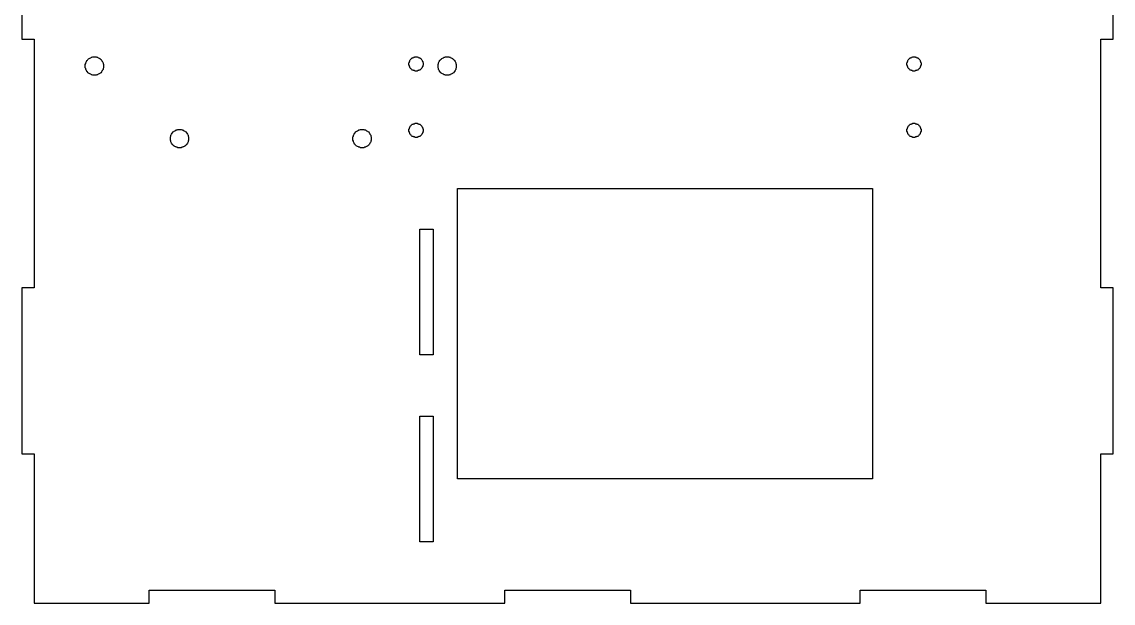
# Model space of a CAD drawing. Header units: millimetres. Extents: x 6 to 592, y 6 to 390.
# Drawn here: x 6 to 269, y 6 to 146.2 of the extents above; entities that cross this region are included whole.
import ezdxf

# ---------------------------------------------------------------- set-up
doc = ezdxf.new("R2010")
doc.units = ezdxf.units.MM
doc.layers.add('CUT', color=1, linetype='Continuous')
doc.layers.add('CUT_INNER', color=1, linetype='Continuous')

msp = doc.modelspace()

# ---------------------------------------------------------------- linework, layer by layer
at = {"layer": 'CUT'}
msp.add_lwpolyline([(6, 182), (6, 142), (9, 142), (9, 82), (6, 82), (6, 42), (9, 42), (9, 6), (36.7, 6), (36.7, 9.1), (67, 9.1), (67, 6), (122.4, 6), (122.4, 9.1), (152.7, 9.1), (152.7, 6), (208, 6), (208, 9.1), (238.3, 9.1), (238.3, 6), (266, 6), (266, 42), (266, 42), (269, 42), (269, 82), (266, 82), (266, 142), (269, 142), (269, 182)], dxfattribs=at)
at = {"layer": 'CUT_INNER'}
for points in [[(23.3, 133.3), (23.1, 133.3), (22.9, 133.4), (22.7, 133.4), (22.6, 133.5), (22.4, 133.6), (22.2, 133.7), (22.1, 133.8), (21.9, 133.9), (21.8, 134.1), (21.7, 134.2), (21.6, 134.4), (21.5, 134.6), (21.4, 134.7), (21.4, 134.9), (21.3, 135.1), (21.3, 135.3), (21.3, 135.5), (21.3, 135.7), (21.3, 135.9), (21.4, 136.1), (21.4, 136.3), (21.5, 136.4), (21.6, 136.6), (21.7, 136.8), (21.8, 136.9), (21.9, 137.1), (22.1, 137.2), (22.2, 137.3), (22.4, 137.4), (22.6, 137.5), (22.7, 137.6), (22.9, 137.6), (23.1, 137.7), (23.3, 137.7), (23.5, 137.7), (23.7, 137.7), (23.9, 137.7), (24.1, 137.6), (24.3, 137.6), (24.4, 137.5), (24.6, 137.4), (24.8, 137.3), (24.9, 137.2), (25.1, 137.1), (25.2, 136.9), (25.3, 136.8), (25.4, 136.6), (25.5, 136.4), (25.6, 136.3), (25.6, 136.1), (25.7, 135.9), (25.7, 135.7), (25.7, 135.5), (25.7, 135.3), (25.7, 135.1), (25.6, 134.9), (25.6, 134.7), (25.5, 134.6), (25.4, 134.4), (25.3, 134.2), (25.2, 134.1), (25.1, 133.9), (24.9, 133.8), (24.8, 133.7), (24.6, 133.6), (24.4, 133.5), (24.3, 133.4), (24.1, 133.4), (23.9, 133.3), (23.7, 133.3), (23.5, 133.3), (23.3, 133.3)], [(100.9, 134.3), (100.7, 134.3), (100.6, 134.4), (100.4, 134.4), (100.3, 134.5), (100.1, 134.5), (100, 134.6), (99.9, 134.7), (99.8, 134.8), (99.7, 134.9), (99.6, 135), (99.5, 135.2), (99.5, 135.3), (99.4, 135.4), (99.4, 135.6), (99.3, 135.7), (99.3, 135.9), (99.3, 136), (99.3, 136.1), (99.3, 136.3), (99.4, 136.4), (99.4, 136.6), (99.5, 136.7), (99.5, 136.8), (99.6, 137), (99.7, 137.1), (99.8, 137.2), (99.9, 137.3), (100, 137.4), (100.1, 137.5), (100.3, 137.5), (100.4, 137.6), (100.6, 137.6), (100.7, 137.7), (100.9, 137.7), (101, 137.7), (101.1, 137.7), (101.3, 137.7), (101.4, 137.6), (101.6, 137.6), (101.7, 137.5), (101.9, 137.5), (102, 137.4), (102.1, 137.3), (102.2, 137.2), (102.3, 137.1), (102.4, 137), (102.5, 136.8), (102.5, 136.7), (102.6, 136.6), (102.6, 136.4), (102.7, 136.3), (102.7, 136.1), (102.7, 136), (102.7, 135.9), (102.7, 135.7), (102.6, 135.6), (102.6, 135.4), (102.5, 135.3), (102.5, 135.2), (102.4, 135), (102.3, 134.9), (102.2, 134.8), (102.1, 134.7), (102, 134.6), (101.9, 134.5), (101.7, 134.5), (101.6, 134.4), (101.4, 134.4), (101.3, 134.3), (101.1, 134.3), (101, 134.3), (100.9, 134.3)], [(108.3, 133.3), (108.1, 133.3), (107.9, 133.4), (107.7, 133.4), (107.6, 133.5), (107.4, 133.6), (107.2, 133.7), (107.1, 133.8), (106.9, 133.9), (106.8, 134.1), (106.7, 134.2), (106.6, 134.4), (106.5, 134.6), (106.4, 134.7), (106.4, 134.9), (106.3, 135.1), (106.3, 135.3), (106.3, 135.5), (106.3, 135.7), (106.3, 135.9), (106.4, 136.1), (106.4, 136.3), (106.5, 136.4), (106.6, 136.6), (106.7, 136.8), (106.8, 136.9), (106.9, 137.1), (107.1, 137.2), (107.2, 137.3), (107.4, 137.4), (107.6, 137.5), (107.7, 137.6), (107.9, 137.6), (108.1, 137.7), (108.3, 137.7), (108.5, 137.7), (108.7, 137.7), (108.9, 137.7), (109.1, 137.6), (109.3, 137.6), (109.4, 137.5), (109.6, 137.4), (109.8, 137.3), (109.9, 137.2), (110.1, 137.1), (110.2, 136.9), (110.3, 136.8), (110.4, 136.6), (110.5, 136.4), (110.6, 136.3), (110.6, 136.1), (110.7, 135.9), (110.7, 135.7), (110.7, 135.5), (110.7, 135.3), (110.7, 135.1), (110.6, 134.9), (110.6, 134.7), (110.5, 134.6), (110.4, 134.4), (110.3, 134.2), (110.2, 134.1), (110.1, 133.9), (109.9, 133.8), (109.8, 133.7), (109.6, 133.6), (109.4, 133.5), (109.3, 133.4), (109.1, 133.4), (108.9, 133.3), (108.7, 133.3), (108.5, 133.3), (108.3, 133.3)], [(220.9, 134.3), (220.7, 134.3), (220.6, 134.4), (220.4, 134.4), (220.3, 134.5), (220.1, 134.5), (220, 134.6), (219.9, 134.7), (219.8, 134.8), (219.7, 134.9), (219.6, 135), (219.5, 135.2), (219.5, 135.3), (219.4, 135.4), (219.4, 135.6), (219.3, 135.7), (219.3, 135.9), (219.3, 136), (219.3, 136.1), (219.3, 136.3), (219.4, 136.4), (219.4, 136.6), (219.5, 136.7), (219.5, 136.8), (219.6, 137), (219.7, 137.1), (219.8, 137.2), (219.9, 137.3), (220, 137.4), (220.1, 137.5), (220.3, 137.5), (220.4, 137.6), (220.6, 137.6), (220.7, 137.7), (220.9, 137.7), (221, 137.7), (221.1, 137.7), (221.3, 137.7), (221.4, 137.6), (221.6, 137.6), (221.7, 137.5), (221.9, 137.5), (222, 137.4), (222.1, 137.3), (222.2, 137.2), (222.3, 137.1), (222.4, 137), (222.5, 136.8), (222.5, 136.7), (222.6, 136.6), (222.6, 136.4), (222.7, 136.3), (222.7, 136.1), (222.7, 136), (222.7, 135.9), (222.7, 135.7), (222.6, 135.6), (222.6, 135.4), (222.5, 135.3), (222.5, 135.2), (222.4, 135), (222.3, 134.9), (222.2, 134.8), (222.1, 134.7), (222, 134.6), (221.9, 134.5), (221.7, 134.5), (221.6, 134.4), (221.4, 134.4), (221.3, 134.3), (221.1, 134.3), (221, 134.3), (220.9, 134.3)], [(100.9, 118.3), (100.7, 118.3), (100.6, 118.4), (100.4, 118.4), (100.3, 118.5), (100.1, 118.5), (100, 118.6), (99.9, 118.7), (99.8, 118.8), (99.7, 118.9), (99.6, 119), (99.5, 119.2), (99.5, 119.3), (99.4, 119.4), (99.4, 119.6), (99.3, 119.7), (99.3, 119.9), (99.3, 120), (99.3, 120.1), (99.3, 120.3), (99.4, 120.4), (99.4, 120.6), (99.5, 120.7), (99.5, 120.8), (99.6, 121), (99.7, 121.1), (99.8, 121.2), (99.9, 121.3), (100, 121.4), (100.1, 121.5), (100.3, 121.5), (100.4, 121.6), (100.6, 121.6), (100.7, 121.7), (100.9, 121.7), (101, 121.7), (101.1, 121.7), (101.3, 121.7), (101.4, 121.6), (101.6, 121.6), (101.7, 121.5), (101.9, 121.5), (102, 121.4), (102.1, 121.3), (102.2, 121.2), (102.3, 121.1), (102.4, 121), (102.5, 120.8), (102.5, 120.7), (102.6, 120.6), (102.6, 120.4), (102.7, 120.3), (102.7, 120.1), (102.7, 120), (102.7, 119.9), (102.7, 119.7), (102.6, 119.6), (102.6, 119.4), (102.5, 119.3), (102.5, 119.2), (102.4, 119), (102.3, 118.9), (102.2, 118.8), (102.1, 118.7), (102, 118.6), (101.9, 118.5), (101.7, 118.5), (101.6, 118.4), (101.4, 118.4), (101.3, 118.3), (101.1, 118.3), (101, 118.3), (100.9, 118.3)], [(220.9, 118.3), (220.7, 118.3), (220.6, 118.4), (220.4, 118.4), (220.3, 118.5), (220.1, 118.5), (220, 118.6), (219.9, 118.7), (219.8, 118.8), (219.7, 118.9), (219.6, 119), (219.5, 119.2), (219.5, 119.3), (219.4, 119.4), (219.4, 119.6), (219.3, 119.7), (219.3, 119.9), (219.3, 120), (219.3, 120.1), (219.3, 120.3), (219.4, 120.4), (219.4, 120.6), (219.5, 120.7), (219.5, 120.8), (219.6, 121), (219.7, 121.1), (219.8, 121.2), (219.9, 121.3), (220, 121.4), (220.1, 121.5), (220.3, 121.5), (220.4, 121.6), (220.6, 121.6), (220.7, 121.7), (220.9, 121.7), (221, 121.7), (221.1, 121.7), (221.3, 121.7), (221.4, 121.6), (221.6, 121.6), (221.7, 121.5), (221.9, 121.5), (222, 121.4), (222.1, 121.3), (222.2, 121.2), (222.3, 121.1), (222.4, 121), (222.5, 120.8), (222.5, 120.7), (222.6, 120.6), (222.6, 120.4), (222.7, 120.3), (222.7, 120.1), (222.7, 120), (222.7, 119.9), (222.7, 119.7), (222.6, 119.6), (222.6, 119.4), (222.5, 119.3), (222.5, 119.2), (222.4, 119), (222.3, 118.9), (222.2, 118.8), (222.1, 118.7), (222, 118.6), (221.9, 118.5), (221.7, 118.5), (221.6, 118.4), (221.4, 118.4), (221.3, 118.3), (221.1, 118.3), (221, 118.3), (220.9, 118.3)], [(43.8, 115.8), (43.6, 115.8), (43.4, 115.9), (43.2, 115.9), (43.1, 116), (42.9, 116.1), (42.7, 116.2), (42.6, 116.3), (42.4, 116.4), (42.3, 116.6), (42.2, 116.7), (42.1, 116.9), (42, 117.1), (41.9, 117.2), (41.9, 117.4), (41.8, 117.6), (41.8, 117.8), (41.8, 118), (41.8, 118.2), (41.8, 118.4), (41.9, 118.6), (41.9, 118.8), (42, 118.9), (42.1, 119.1), (42.2, 119.3), (42.3, 119.4), (42.4, 119.6), (42.6, 119.7), (42.7, 119.8), (42.9, 119.9), (43.1, 120), (43.2, 120.1), (43.4, 120.1), (43.6, 120.2), (43.8, 120.2), (44, 120.2), (44.2, 120.2), (44.4, 120.2), (44.6, 120.1), (44.8, 120.1), (44.9, 120), (45.1, 119.9), (45.3, 119.8), (45.4, 119.7), (45.6, 119.6), (45.7, 119.4), (45.8, 119.3), (45.9, 119.1), (46, 118.9), (46.1, 118.8), (46.1, 118.6), (46.2, 118.4), (46.2, 118.2), (46.2, 118), (46.2, 117.8), (46.2, 117.6), (46.1, 117.4), (46.1, 117.2), (46, 117.1), (45.9, 116.9), (45.8, 116.7), (45.7, 116.6), (45.6, 116.4), (45.4, 116.3), (45.3, 116.2), (45.1, 116.1), (44.9, 116), (44.8, 115.9), (44.6, 115.9), (44.4, 115.8), (44.2, 115.8), (44, 115.8), (43.8, 115.8)], [(87.8, 115.8), (87.6, 115.8), (87.4, 115.9), (87.2, 115.9), (87.1, 116), (86.9, 116.1), (86.7, 116.2), (86.6, 116.3), (86.4, 116.4), (86.3, 116.6), (86.2, 116.7), (86.1, 116.9), (86, 117.1), (85.9, 117.2), (85.9, 117.4), (85.8, 117.6), (85.8, 117.8), (85.8, 118), (85.8, 118.2), (85.8, 118.4), (85.9, 118.6), (85.9, 118.8), (86, 118.9), (86.1, 119.1), (86.2, 119.3), (86.3, 119.4), (86.4, 119.6), (86.6, 119.7), (86.7, 119.8), (86.9, 119.9), (87.1, 120), (87.2, 120.1), (87.4, 120.1), (87.6, 120.2), (87.8, 120.2), (88, 120.2), (88.2, 120.2), (88.4, 120.2), (88.6, 120.1), (88.8, 120.1), (88.9, 120), (89.1, 119.9), (89.3, 119.8), (89.4, 119.7), (89.6, 119.6), (89.7, 119.4), (89.8, 119.3), (89.9, 119.1), (90, 118.9), (90.1, 118.8), (90.1, 118.6), (90.2, 118.4), (90.2, 118.2), (90.2, 118), (90.2, 117.8), (90.2, 117.6), (90.1, 117.4), (90.1, 117.2), (90, 117.1), (89.9, 116.9), (89.8, 116.7), (89.7, 116.6), (89.6, 116.4), (89.4, 116.3), (89.3, 116.2), (89.1, 116.1), (88.9, 116), (88.8, 115.9), (88.6, 115.9), (88.4, 115.8), (88.2, 115.8), (88, 115.8), (87.8, 115.8)], [(111, 36), (111, 106), (211, 106), (211, 36), (111, 36)], [(101.9, 65.9), (101.9, 96.2), (105.1, 96.2), (105.1, 65.9), (101.9, 65.9)], [(101.9, 20.8), (101.9, 51.1), (105.1, 51.1), (105.1, 20.8), (101.9, 20.8)]]:
    msp.add_lwpolyline(points, close=True, dxfattribs=at)

doc.saveas('drawing.dxf')
